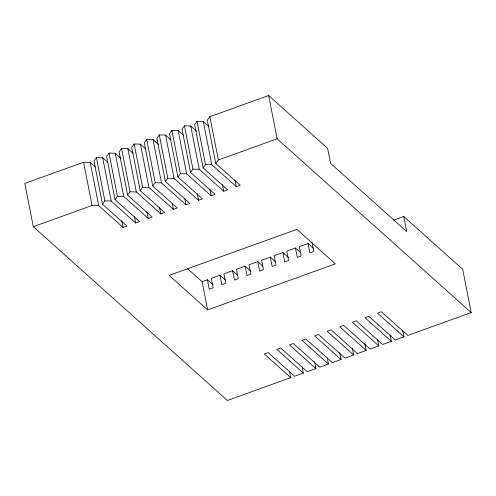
<?xml version="1.0" encoding="UTF-8"?>
<svg xmlns="http://www.w3.org/2000/svg" width="496" height="496" viewBox="0 0 496 496"><rect width="100%" height="100%" fill="white"/><g stroke="black" fill="none" stroke-linecap="round" stroke-linejoin="round"><path stroke-width="0.74" d="M107.812 162.353L102.684 157.759L96.404 157.604L93.973 160.896L102.461 204.172L126.976 226.12L123.101 227.515L98.704 205.666L90.216 162.397L83.57 162.229L24.8 183.421L33.288 226.691L227.36 400.495L290.743 377.642L289.546 371.566M120.962 158.329L115.264 153.227L108.984 153.072L106.553 156.364L115.041 199.634L139.556 221.588L135.681 222.983L111.172 201.029L102.684 157.759M132.971 153.283L127.844 148.688L121.563 148.533L119.133 151.832L127.621 195.102L152.129 217.05L148.261 218.445L123.752 196.497L115.264 153.227M145.551 148.75L140.418 144.156L134.143 144.001L131.713 147.293L140.201 190.563L164.709 212.517L160.84 213.912L136.332 191.958L127.844 148.688M158.701 144.72L152.997 139.618L146.717 139.463L144.293 142.761L152.78 186.031L177.289 207.979L173.42 209.374L148.912 187.426L140.418 144.156M102.461 204.172L104.892 200.874L96.404 157.604M170.711 139.68L165.577 135.086L159.297 134.931L156.872 138.223L165.36 181.493L189.869 203.447L186 204.842L161.491 182.888L152.997 139.618M115.041 199.634L117.471 196.342L108.984 153.072M183.855 135.65L178.157 130.547L171.876 130.392L169.446 133.691L177.94 176.96L202.449 198.908L198.58 200.303L174.065 178.355L165.577 135.086M127.621 195.102L130.051 191.803L121.563 148.533M196.435 131.118L190.737 126.015L184.456 125.86L182.026 129.152L190.52 172.422L215.028 194.376L211.153 195.771L186.645 173.817L178.157 130.547M140.201 190.563L142.631 187.271L134.143 144.001M209.014 126.579L203.317 121.477L197.036 121.322L194.606 124.62L203.093 167.89L227.608 189.838L223.733 191.233L199.225 169.285L190.737 126.015M152.78 186.031L155.211 182.733L146.717 139.463M393.557 220.187L403.756 216.51L406.708 231.564L330.547 163.358L327.596 148.304L268.64 95.505L209.864 116.696L207.297 120.181L215.785 163.451L240.188 185.306L236.313 186.701L211.804 164.746L203.317 121.477M165.36 181.493L167.791 178.2L159.297 134.931M177.94 176.96L180.364 173.662L171.876 130.392M190.52 172.422L192.944 169.13L184.456 125.86M203.093 167.89L205.524 164.591L197.036 121.322M215.785 163.451L218.358 159.966L277.128 138.781L471.2 312.579L407.824 335.432L381.387 311.755L377.518 313.15L403.949 336.827L395.244 339.965L368.807 316.293L364.938 317.688L391.369 341.36L382.664 344.503L356.227 320.825L352.358 322.22L378.795 345.898L370.084 349.035L343.647 325.364L339.779 326.759L366.215 350.43L357.504 353.574L331.068 329.896L327.199 331.291L353.636 354.969L344.925 358.106L318.494 334.434L314.619 335.829L341.056 359.501L332.345 362.638L305.914 338.966L302.039 340.361L328.476 364.039L319.771 367.176L293.334 343.505L289.466 344.9L315.896 368.571L307.191 371.709L280.755 348.037L276.886 349.432L303.316 373.11L294.612 376.247L268.175 352.575L264.306 353.97L290.743 377.642M33.288 226.691L92.064 205.505L98.704 205.666M187.73 268.813L202.101 281.685L207.421 279.763L213.125 284.871M225.705 280.339L220.001 275.23L211.29 278.368L213.137 287.779L209.269 289.174L207.421 279.763M237.714 275.292L232.581 270.692L223.87 273.835L225.717 283.241L221.848 284.636L220.001 275.23M250.864 271.269L245.16 266.16L236.449 269.297L238.297 278.709L234.428 280.104L232.581 270.692M262.874 266.222L257.74 261.621L249.029 264.765L250.877 274.17L247.002 275.565L245.16 266.16M275.454 261.69L270.32 257.089L261.609 260.226L263.457 269.638L259.582 271.033L257.74 261.621M288.604 257.666L282.894 252.551L274.189 255.694L276.03 265.1L272.161 266.495L270.32 257.089M300.607 252.619L295.473 248.019L286.769 251.156L288.61 260.567L284.741 261.962L282.894 252.551M313.757 248.595L308.053 243.48L299.348 246.624L301.19 256.029L297.321 257.424L295.473 248.019M207.638 309.907L335.364 263.853L296.85 229.369L169.13 275.416L207.638 309.907L202.101 281.685M205.524 164.591L211.804 164.746M192.944 169.13L199.225 169.285M180.364 173.662L186.645 173.817M167.791 178.2L174.065 178.355M155.211 182.733L161.491 182.888M142.631 187.271L148.912 187.426M130.051 191.803L136.332 191.958M117.471 196.342L123.752 196.497M104.892 200.874L111.172 201.029M403.756 216.51L462.712 269.309L471.2 312.579M90.216 162.397L95.325 166.966M402.758 330.751L403.949 336.827M390.178 335.29L391.369 341.36M377.599 339.822L378.795 345.898M364.876 343.598L366.215 350.43M352.296 348.136L353.636 354.969M339.717 352.668L341.056 359.501M311.922 242.085L313.77 251.497L309.901 252.892L308.053 243.48M327.286 357.963L328.476 364.039M268.64 95.505L277.128 138.781M314.557 361.739L315.896 368.571M302.126 367.034L303.316 373.11M234.999 180.005L236.313 186.701M209.864 116.696L218.358 159.966M222.425 184.537L223.733 191.233M209.845 189.075L211.153 195.771M197.265 193.607L198.58 200.303M184.686 198.146L186 204.842M172.255 203.422L173.42 209.374M159.526 207.216L160.84 213.912M146.946 211.749L148.261 218.445M134.366 216.287L135.681 222.983M121.793 220.819L123.101 227.515M83.57 162.229L92.064 205.505"/></g></svg>
